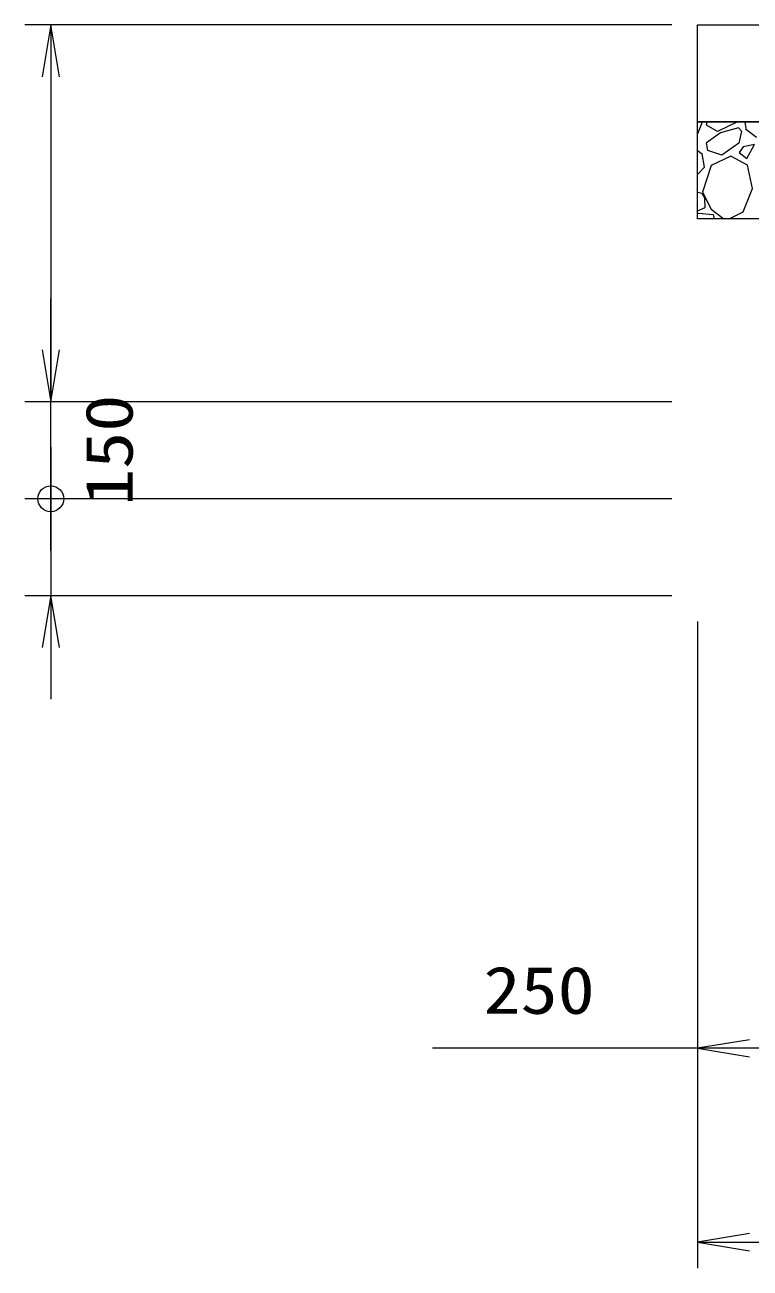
# Model space of a CAD drawing. Units: millimetres at full size. Extents: x 37600 to 71200, y -27760 to -4000.
# Drawn here: x 49210 to 50331, y -24608 to -22685 of the extents above; entities that cross this region are included whole.
import ezdxf
from ezdxf.enums import TextEntityAlignment as Align

# ---------------------------------------------------------------- set-up
doc = ezdxf.new("R2010")
doc.units = ezdxf.units.MM
doc.header["$LTSCALE"] = 80.0044
for name, color, linetype, lineweight in [('0_2', 4, 'Continuous', 13), ('寸法', 6, 'Continuous', 13), ('ﾊｯﾁﾝｸﾞ', 4, 'Continuous', 9)]:
    doc.layers.add(name, color=color, linetype=linetype, lineweight=lineweight)
doc.styles.add('ＭＳ ゴシック', font='')
doc.styles.get('ＭＳ ゴシック').set_extended_font_data('MS Gothic')

# ---------------------------------------------------------------- blocks, each defined once
blk = doc.blocks.new('open_arrow')
at = {"color": 0, "linetype": 'Continuous', "lineweight": -2}
blk.add_lwpolyline([(7.5, 1.25), (0, 0), (7.5, -1.25)], dxfattribs=at)
blk = doc.blocks.new('dimension_origin')
at = {"color": 0, "linetype": 'Continuous', "lineweight": -2}
blk.add_circle((0, 0), 1.25, dxfattribs=at)

msp = doc.modelspace()

# ---------------------------------------------------------------- linework, layer by layer
at = {"layer": '0_2', "color": 7}
for points in [[(50250, -22685), (54150, -22685), (54150, -22835), (50250, -22835)], [(50250, -22835), (54150, -22835), (54150, -22985), (50250, -22985)]]:
    msp.add_lwpolyline(points, close=True, dxfattribs=at)
at = {"layer": '寸法'}
for p, q in [((50210, -22685), (49210, -22685)), ((49250, -22685), (49250, -23268)), ((49250, -23498), (49250, -23108)), ((50210, -23268), (49210, -23268)), ((50210, -23268), (49210, -23268)), ((49250, -23338), (49250, -23728)), ((50210, -23418), (49210, -23418)), ((50210, -23418), (49210, -23418)), ((50210, -23568), (49210, -23568)), ((50250, -23608), (50250, -24608)), ((50250, -23608), (50250, -24308)), ((50500, -24268), (49840, -24268)), ((50250, -24568), (54150, -24568))]:
    msp.add_line(p, q, dxfattribs=at)
at = {"layer": 'ﾊｯﾁﾝｸﾞ'}
for p, q in [((50250.25, -22852.85), (50257.57, -22835)), ((50263.91, -22840.11), (50265, -22835)), ((50280.8, -22849.76), (50263.91, -22840.11)), ((50311.84, -22835), (50280.8, -22849.76)), ((50313.07, -22844.06), (50285.32, -22852)), ((50317.78, -22849.42), (50313.07, -22844.06)), ((50325.06, -22845.22), (50323.84, -22835)), ((50250, -22852.98), (50250.25, -22852.85)), ((50285.32, -22852), (50263.69, -22867.72)), ((50317.78, -22849.42), (50313.87, -22867.84)), ((50323.85, -22845.92), (50340.92, -22858.69)), ((50250, -22879.36), (50257.16, -22884.42)), ((50265.65, -22879.52), (50263.69, -22867.72)), ((50287.39, -22886.37), (50265.65, -22879.52)), ((50313.87, -22867.84), (50287.39, -22886.37)), ((50320.5, -22873.72), (50314.11, -22882.26)), ((50314.11, -22882.26), (50325.96, -22891.58)), ((50337.85, -22870.17), (50320.5, -22873.72)), ((50325.96, -22891.58), (50337.85, -22870.17)), ((50260.9, -22904.89), (50257.16, -22884.42)), ((50270.79, -22902.42), (50257.6, -22943.98)), ((50301.29, -22888.04), (50270.79, -22902.42)), ((50327.22, -22902.17), (50301.29, -22888.04)), ((50335.02, -22938.08), (50327.22, -22902.17)), ((50250, -22916.34), (50260.9, -22904.89)), ((50320.25, -22974.09), (50335.02, -22938.08)), ((50257.09, -22945.89), (50250, -22944.49)), ((50261.29, -22953.17), (50257.09, -22945.89)), ((50257.6, -22943.98), (50271.09, -22970.14)), ((50261.53, -22967.58), (50261.29, -22953.17)), ((50250, -22972.51), (50261.53, -22967.58)), ((50250, -22977.47), (50252.01, -22976.3)), ((50252.01, -22976.3), (50274.08, -22978.12)), ((50271.09, -22970.14), (50290.69, -22985)), ((50274.08, -22978.12), (50275.8, -22985)), ((50299.09, -22985), (50320.25, -22974.09))]:
    msp.add_line(p, q, dxfattribs=at)

# ---------------------------------------------------------------- block references
at = {"layer": '寸法'}
for name, p, xscale, yscale, rotation in [('open_arrow', (49250, -22685), 10.7, 10.7, 270), ('open_arrow', (49250, -23268), 10.7, 10.7, 90), ('open_arrow', (49250, -23268), 10.7, 10.7, 90), ('dimension_origin', (49250, -23418), 16, 16, 270), ('dimension_origin', (49250, -23418), 16, 16, 90), ('open_arrow', (49250, -23568), 10.7, 10.7, 270)]:
    msp.add_blockref(name, p, dxfattribs=dict(at, xscale=xscale, yscale=yscale, rotation=rotation))
at = {"layer": '寸法', "xscale": 10.7, "yscale": 10.7}
for p in [(50250, -24268), (50250, -24568)]:
    msp.add_blockref('open_arrow', p, dxfattribs=at)

# ---------------------------------------------------------------- texts
at = {"layer": '寸法', "style": 'ＭＳ ゴシック', "width": 1.15}
msp.add_text('150', height=73.31, rotation=90, dxfattribs=at).set_placement((49340, -23343), align=Align.MIDDLE_CENTER)
msp.add_text('250', height=73.31, dxfattribs=at).set_placement((50005, -24178), align=Align.MIDDLE_CENTER)

doc.saveas('drawing.dxf')
